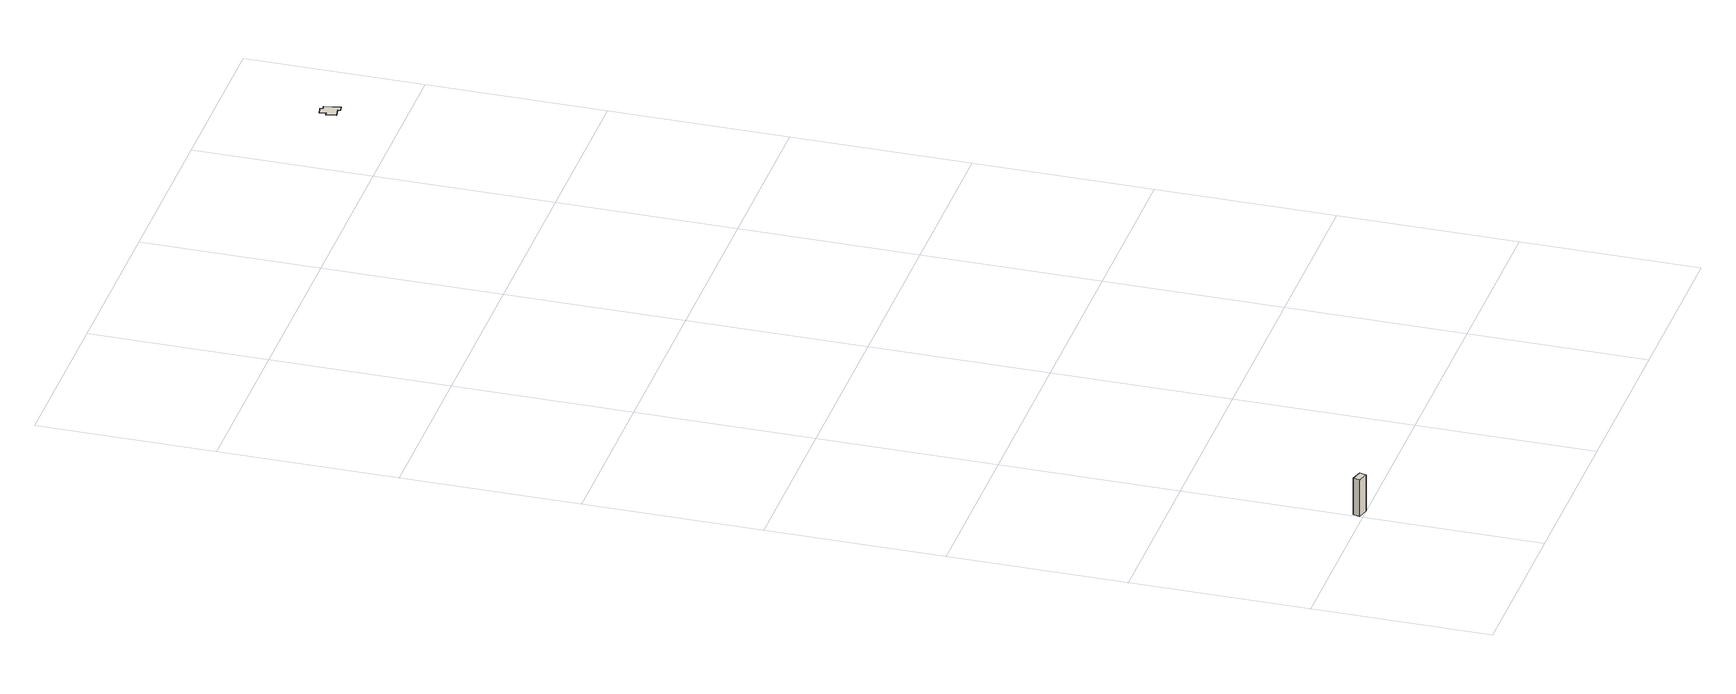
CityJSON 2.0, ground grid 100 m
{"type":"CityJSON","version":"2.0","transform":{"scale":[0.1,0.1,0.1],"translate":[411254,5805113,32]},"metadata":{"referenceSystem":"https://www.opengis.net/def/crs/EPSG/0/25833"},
"CityObjects":{
"building1":{"type":"Building","attributes":{"Gemeindeschluessel":"11000009","BezugspunktDach":"2200","function":"31001_2000","measuredHeight":22.91,"storeysAboveGround":1},"address":[{"country":"Germany","locality":"Berlin","thoroughfareNumber":"107","thoroughfareName":"Gosener Landstraße"}],"geometry":[{"type":"Solid","lod":"1","boundaries":[[[[0,1,2,3]],[[4,5,6,7]],[[4,7,3,2]],[[5,4,2,1]],[[6,5,1,0]],[[7,6,0,3]]]]}]},
"building2":{"type":"Building","attributes":{"Gemeindeschluessel":"11000009","BezugspunktDach":"2200","function":"31001_2000","measuredHeight":0.175,"storeysAboveGround":1},"address":[{"country":"Germany","locality":"Berlin","thoroughfareNumber":"1","thoroughfareName":"Dommelwall (Insel)"}],"geometry":[{"type":"Solid","lod":"1","boundaries":[[[[8,9,10,11,12,13,14,15,16,17,18]],[[19,20,21,22,23,24,25,26,27,28,29]],[[19,29,18,17]],[[20,19,17,16]],[[21,20,16,15]],[[22,21,15,14]],[[23,22,14,13]],[[24,23,13,12]],[[25,24,12,11]],[[26,25,11,10]],[[27,26,10,9]],[[28,27,9,8]],[[29,28,8,18]]]]}]}
},
"vertices":[
[70,2,230],[80,40,230],[18,56,230],[8,18,230],[18,56,8],[80,40,8],[70,2,8],[8,18,8],
[2564,6361,11],[2614,6371,11],[2618,6354,11],[2650,6361,11],[2629,6455,11],[2610,6450,11],[2607,6466,11],[2593,6463,11],[2562,6457,11],[2570,6421,11],[2552,6418,11],[2570,6421,9],[2562,6457,9],[2593,6463,9],[2607,6466,9],[2610,6450,9],[2629,6455,9],[2650,6361,9],[2618,6354,9],[2614,6371,9],[2564,6361,9],[2552,6418,9]
]}
